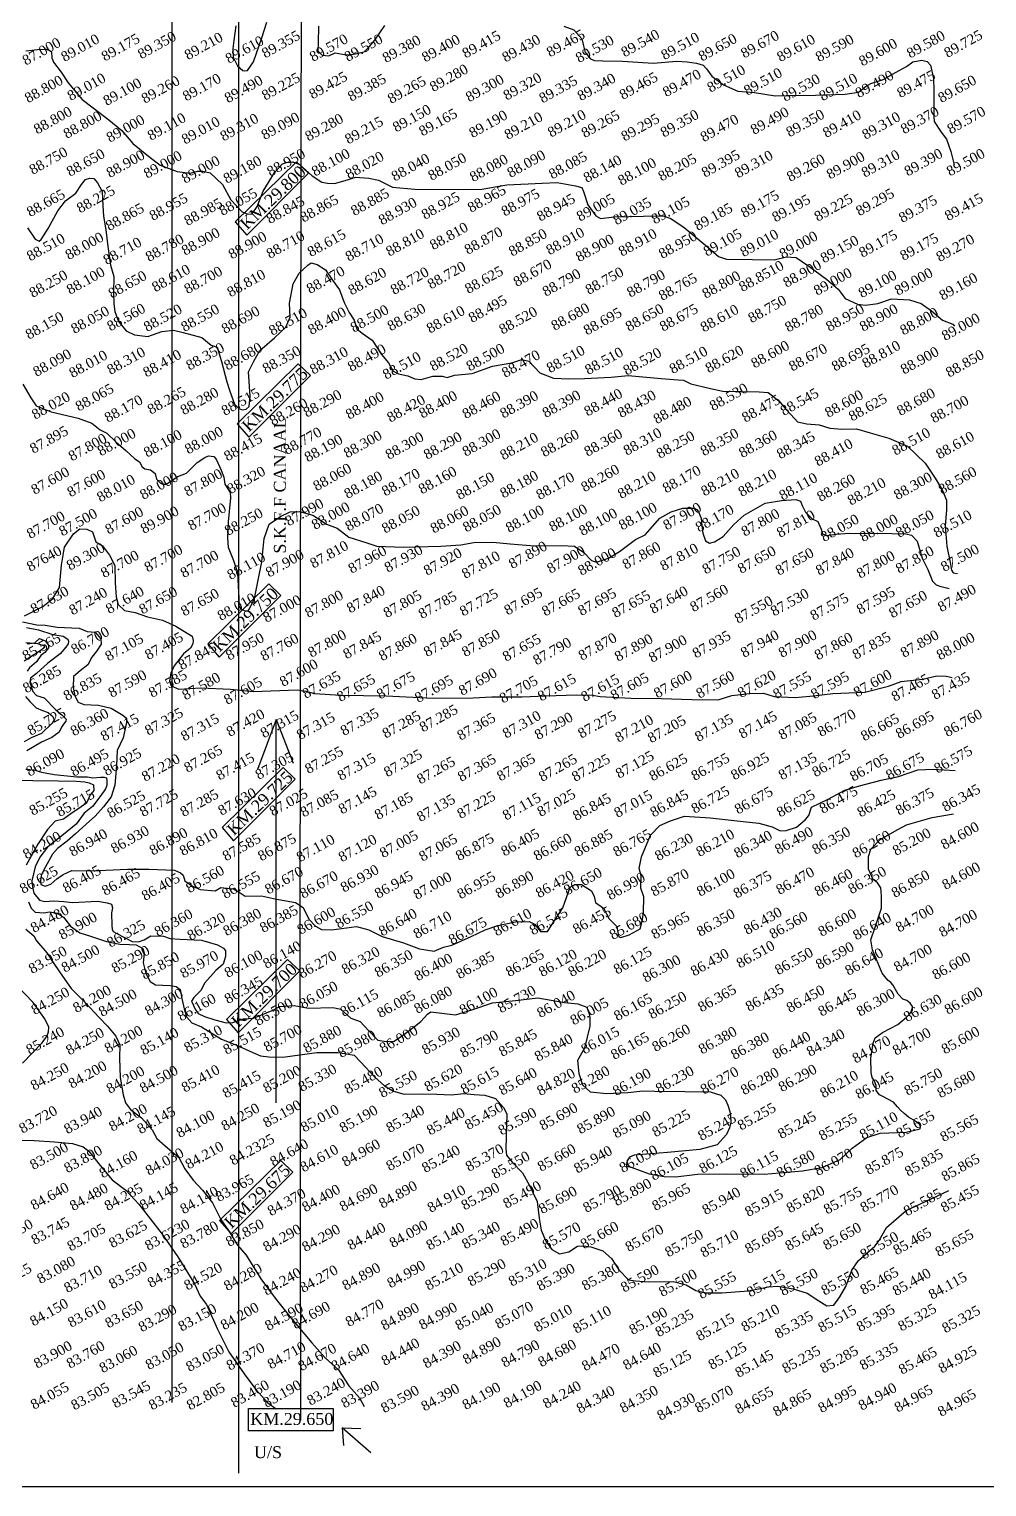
# Model space of a CAD drawing. Header units: millimetres. Extents: x 5 to 739, y 3 to 558.
# Drawn here: x 250.8 to 491.5, y 2.6 to 369.1 of the extents above; entities that cross this region are included whole.
import ezdxf

# ---------------------------------------------------------------- set-up
doc = ezdxf.new("R2010")
doc.units = ezdxf.units.MM
doc.header["$MEASUREMENT"] = 0
for name, color, linetype in [('CONTOUR', 31, 'Continuous'), ('LEVELS', 5, 'Continuous'), ('NALA', 4, 'Continuous'), ('TEXT', 7, 'Continuous')]:
    doc.layers.add(name, color=color, linetype=linetype)
doc.layers.add('PRO.BRIDGE', color=3, linetype='Continuous', lineweight=30)
doc.layers.add('TITLE', color=7, linetype='Continuous', lineweight=30)
doc.styles.get("Standard").update_dxf_attribs({"font": 'TIMES.TTF'})

msp = doc.modelspace()

# ---------------------------------------------------------------- linework, layer by layer
at = {"layer": 'CONTOUR'}
for points in [[(302.81, 369.96), (302.27, 366.2), (301.99, 364.26), (302.14, 362.07), (303.18, 359.87), (304.52, 358.68), (305.08, 358.61), (305.7, 358.66), (307.24, 360.9), (309.33, 366.89), (310.55, 370.87)], [(323.58, 369.84), (323.49, 365.63), (323.41, 363.6), (324.47, 362.58), (326.15, 362.4), (327.74, 363.11), (330.54, 362.63), (332.46, 362.78), (335.27, 363.43), (337.72, 366.33), (340.23, 370.01)], [(385.21, 369.86), (387.68, 368.88), (389.74, 366.67), (390.06, 365.26), (390.6, 363.18), (391.88, 361.65), (392.89, 361.24), (395.03, 361.11), (399.92, 361.06), (407.66, 360.52), (413.57, 361.08), (416.16, 360.88), (418.52, 360.52), (420.2, 360), (421.03, 359.15), (422.37, 357.23), (425.33, 355.06), (428.97, 353.51), (433.12, 353.13), (438.29, 352.35), (441.94, 352.37), (448.47, 352.53), (455.88, 352.74), (459.26, 353.27), (461.19, 354.76), (462.37, 355.43), (465.42, 356.46), (468.53, 358.23), (471.3, 359.67), (472.89, 360.83), (475.2, 361.26), (476.49, 360.96), (477.38, 360.06), (478.08, 356.68), (478.22, 353.7), (478.23, 349.76), (478.15, 347.13), (478.31, 345.89), (480.03, 343.17), (481.38, 341.39), (482.42, 338.29), (483.28, 334.96)], [(250.03, 363.64), (252.96, 364), (255.16, 364.03), (256.1, 363.64), (256.48, 363.36), (256.57, 361.87), (256.95, 360.76), (258.86, 358.26), (260.65, 355.6), (264.16, 351.4), (266.95, 349.28), (270.89, 346.26), (274.12, 343.59), (276.9, 340.36), (280.84, 337.18), (283.77, 334.87), (288.06, 333.28), (291.31, 332.86), (293.19, 333.4), (294.51, 333.38), (296.33, 332.98), (299.39, 330.03), (301.55, 326.21), (304.39, 323.15), (305.82, 322.53), (306.87, 322.68), (308.16, 324.49), (309.63, 328.33), (312.54, 333.15), (314.49, 335.23), (315.55, 335.6), (316.98, 335.75), (318.68, 335.18), (321.97, 332.23), (324.38, 330.61), (325.81, 330.38), (327.63, 330.25), (328.18, 330.46), (330.88, 331.2), (332.87, 331.85), (336.23, 331.65), (338.6, 331.13), (342.16, 329.33), (347.79, 328.83), (358.7, 328.78), (364.61, 328.83), (370.85, 329.93), (379.78, 330.39), (383.53, 330.52), (388.15, 329.7), (389.69, 329.24), (390.18, 328.3), (391.2, 324.88), (393.26, 322.16), (394.42, 321.48), (397.84, 321.89), (405.23, 322.09), (410.2, 322.16), (412.06, 321.48), (415.46, 319.18), (421.36, 314.25), (424.1, 311.91), (426.08, 311.28), (432.64, 311.16), (438.1, 311.11), (441.14, 311.85), (443.56, 311.66), (446.8, 309.53), (451.23, 306.24), (454.13, 303.68), (455.87, 301.4), (459, 299.94), (461.04, 299.7), (464.13, 300.11), (467.55, 301.26), (472.07, 300.99), (475.04, 300.14), (477.61, 298.24), (480.34, 295.95), (482.98, 294.88), (483.42, 294.44)], [(250.39, 319.15), (252.34, 316.3), (253.34, 315.79), (253.86, 316.24), (255.65, 318.95), (258.03, 323.38), (259.98, 325.89), (262.58, 327.89), (263.97, 330), (265.04, 331.25), (266.06, 331.6), (267.07, 331.54), (268.02, 330.47), (269.17, 328.28), (269.38, 324.68), (269.51, 322.05), (270.08, 318.61), (270.6, 314.45), (271.28, 309.71), (272.11, 306.87), (272.02, 302.87), (272.09, 300.04), (272.38, 298.06), (273.27, 295.57), (275.23, 293.2), (277.3, 292.26), (280.64, 291.83), (284.19, 293.11), (287.08, 293.38), (289.56, 292.8), (294.26, 291.59), (296.57, 289.65), (298.08, 289.13), (299.21, 285.52), (300.53, 280.4), (301.31, 278.07), (302.47, 274.8), (303.57, 273.68), (304.48, 273.37), (305.34, 273.56), (306.11, 274.21), (306.39, 276.79), (305.99, 282.96), (307.34, 285.63), (308.83, 288.3), (312.51, 291.5), (315.37, 294.15), (316.47, 296.7), (316.3, 300.19), (317.16, 305.09), (318.66, 307.71), (320.85, 309.76), (321.72, 310.31), (323.24, 309.94), (325.3, 308.6), (327.1, 306.01), (328.79, 303.51), (330.03, 300.36), (331.27, 297.82), (332.52, 295.94), (333.15, 293.7), (334.56, 292.68), (337.08, 290.93), (339.42, 287.27), (341.17, 285.18), (342.35, 283.11), (343.66, 282.44), (345.99, 281.96), (347.75, 281.19), (349.37, 280.97), (352.27, 281.85), (354.59, 281.88), (355.86, 281.51), (357.69, 282.05), (362.2, 282.51), (367.28, 284.34), (372.15, 285.2), (374.64, 286.03), (376.41, 285.61), (379.21, 282.65), (382.59, 281.3), (386.44, 281.21), (390.44, 281.22), (397.07, 281.62), (401.38, 281.98), (409.68, 281.24), (413.93, 280.89), (415.29, 280.83), (417.16, 279.9), (422.06, 278.74), (425.14, 278.1), (434.26, 277.91), (436.57, 277.77), (439.23, 275.67), (440.98, 273.58), (443.24, 271.13), (443.94, 270.36), (446.26, 269.84), (449.35, 269.6), (452.08, 268.77), (455.11, 268.48), (458.76, 268.6), (462.19, 267.55), (466.89, 266.29), (471.58, 264.22), (475.97, 260), (478.52, 256.23), (480.26, 253.28), (481.4, 250.64), (481.38, 248.31), (481.03, 244.16), (481.44, 239.06), (482.31, 234.96), (482.65, 233.08), (483.05, 232.42), (484.16, 232.26)], [(249.25, 279.8), (251.3, 276.39), (252.6, 274.42), (256.36, 272.9), (263.19, 271.26), (266.57, 270.04), (268.66, 268.33), (270.4, 267.51), (272.59, 265.37), (275.11, 263.18), (277.43, 261.03), (278.57, 260.34), (279.24, 259.06), (279.87, 258.55), (281.35, 258.32), (282.49, 257.33), (282.82, 255.97), (283.83, 254.9), (284.46, 254.72), (285.31, 254.72), (288.18, 256.6), (290.35, 257.42), (293.1, 260.16), (294.98, 261.41), (295.87, 261.78), (297.23, 261.6), (297.86, 261), (299.07, 258.23), (299.77, 256.46), (300, 254.72), (301.38, 252.62), (301.46, 251.26), (300.89, 245.2), (300.72, 241.13), (300.87, 238.83), (302.19, 235.47), (303.18, 232.45), (303.36, 229.05), (303.55, 226.08), (303.57, 224.13), (304.07, 223.32), (305.04, 222.8), (305.85, 222.83), (306.2, 223.38), (307.5, 225.96), (309.33, 235.15), (309.89, 241), (311.13, 244.62), (314.04, 246.59), (316.47, 247.71), (318.81, 247.81), (322.16, 246.85), (325.53, 244.65), (328.28, 243.65), (331.15, 241.37), (335.47, 240.05), (338.22, 239.09), (344.81, 238.86), (354.32, 239.1), (359.29, 239.43), (362.57, 239.99), (367.33, 240.12), (371.7, 239.65), (377.86, 239.21), (384.65, 239.23), (387.87, 239.07), (390.2, 237.48), (392.13, 235.46), (393.4, 235.11), (396.47, 236.06), (399.16, 237.73), (403.19, 240.79), (405.62, 241.95), (409.36, 246.16), (412.18, 247.75), (415.07, 248.69), (417.07, 248.67), (417.96, 248.62), (418.64, 248.28), (419.02, 247.72), (419.72, 246.14), (419.92, 244.19), (420.15, 242.36), (420.81, 240.45), (421.82, 239.86), (423.05, 240.18), (425.28, 241.52), (427.9, 244.55), (430.51, 246.86), (435.81, 249.9), (439.94, 250.54), (443.51, 250.85), (444.65, 250.37), (445.07, 249.3), (445.9, 247.64), (447.58, 245.97), (449.02, 245.28), (449.89, 243.4), (450.18, 242.17), (451.19, 241.82), (453.66, 242.09), (456.89, 242.36), (467.6, 242.32), (471.12, 242.16), (472.6, 241.89), (474.03, 240.34), (475.27, 236.09), (476.72, 233.23), (477.89, 230.33), (478.77, 229.35), (479.66, 229), (482.07, 228.42)], [(249.66, 221.55), (254.27, 223.92), (256.81, 225.95), (258.5, 228.69), (258.96, 234.29), (259.69, 238.81), (262.01, 242.23), (263.58, 243.47), (265.35, 243.4), (266.78, 242.7), (267.61, 240.22), (269.25, 239.22), (271, 236.8), (272.36, 234.26), (272.48, 229.85), (272.74, 226.36), (273.18, 224.4), (274.77, 222.96), (277.46, 222.41), (280.54, 221.35), (284.32, 220.46), (287.74, 218.99), (290.54, 217.19), (291.79, 216.49), (292.06, 215.34), (291.94, 214.54), (291.42, 213.46), (289.62, 212.04), (287.25, 209.03), (286.43, 207.15), (286.07, 205.27), (286.52, 204), (288.46, 203.12), (294.02, 203.47), (301.47, 203.11), (307.2, 202.54), (318.21, 202.95), (320.34, 202.63), (322.55, 202.07), (329.15, 201.63), (340.52, 201.48), (352.34, 200.85), (362.4, 201), (367.12, 201.21), (374.71, 201.23), (380.71, 201.47), (388.3, 201.73), (392.37, 201.61), (394.34, 201.34), (402.05, 200.88), (409.64, 200.8), (417.39, 200.55), (423.95, 200.45), (427.39, 201.57), (431.98, 202.04), (435.41, 202.13), (438.06, 201.29), (443.37, 201.03), (447.92, 201.45), (452.81, 202.09), (460.87, 202.4), (466.76, 203.88), (469.98, 205.05), (475.35, 205.68), (478.95, 206.51), (481.26, 206.43), (482.79, 206.04)], [(249.16, 220.04), (252.76, 219.33), (254.87, 219.26), (257.85, 218.77), (263.39, 218.46), (265.44, 217.62), (267.45, 217.44), (268.87, 215.83), (268.96, 214.49), (267.81, 212.81), (266.56, 211.22), (265.61, 209.23), (263.64, 207.75), (261.98, 206.33), (261.9, 203.55), (262.29, 201.43), (263.15, 199.88), (264.54, 199.25), (268.25, 199.11), (271.48, 198.36), (274.35, 196.63), (275.29, 195.81), (275.33, 194.78), (274.47, 190.87), (272.94, 187.7), (272.75, 183.94), (272.39, 179), (271.49, 176.08), (269.56, 173.57), (267.42, 171.18), (266.01, 169.95), (262.48, 166.75), (260.35, 164.91), (257.96, 163.08), (256.71, 161.65), (254.98, 158.48), (253.93, 156.53), (253.65, 155.1), (253.8, 154.06), (254.83, 153.59), (256.32, 154.09), (257.83, 155.47), (259.39, 156.53), (261.56, 157.59), (266.51, 157.49), (275.53, 157.87), (280.89, 157.87), (287.33, 157.65), (288.87, 156.96), (289.58, 156.34), (289.93, 154.95), (291.87, 153.59), (293.82, 152.8), (297.57, 152.43), (298.97, 153.29), (302.16, 152.9), (303.85, 151.9), (305.13, 151.12), (309.25, 151.18), (312.96, 150.37), (315.42, 149.93), (317.79, 149.5), (319.68, 148.25), (321.15, 145.3), (322.78, 143.53), (324.32, 142.74), (326.79, 142.62), (333.09, 143.43), (336.21, 142.66), (339.55, 140.93), (344.89, 139.39), (348.94, 137.85), (352.6, 137.25), (354.98, 138.26), (357.1, 138.8), (361.91, 140.92), (365.43, 142.63), (368.63, 143.74), (373.02, 144.62), (376.53, 144.69), (377.8, 144.02), (379.32, 142.21), (381.13, 142.19), (382.96, 145.05), (384.95, 148.17), (386.8, 153.36), (387.99, 154.06), (389.64, 154.05), (392.2, 152.48), (392.81, 151.03), (393.15, 149.54), (395.15, 148.07), (396.62, 145.38), (398.5, 143.46), (398.8, 141.96), (398.99, 140.88), (399.51, 140.72), (401.63, 141.37), (404.42, 142.89), (404.91, 144.79), (405.19, 146.95), (405.28, 150.96), (404.58, 153.13), (404.61, 156.17), (404.16, 158.08), (404.76, 161), (407, 166.42), (409.35, 168.87), (412.04, 170.08), (415.5, 171.23), (421.99, 170.81), (430.28, 169.9), (434.19, 169.45), (437.58, 168.49), (439.58, 167.49), (441.08, 167.63), (443.66, 168.48), (445.84, 170.26), (446.78, 171.34), (447.41, 173.51), (451.6, 175.48), (455.85, 177.76), (459.47, 178.85), (464.94, 180.29), (469.28, 181.18), (474.14, 182.88), (478.06, 183.05), (483.52, 182.68)], [(250.17, 218.61), (253.15, 218.08), (256.81, 216.86), (259.35, 216.44), (260.53, 215.75), (260.69, 215.24), (260.63, 214.56), (260.06, 213.72), (258.63, 211.99), (255.53, 209.66), (252.68, 207.1), (251.14, 205.87), (250.97, 204.91), (251.79, 202.59), (252.68, 201.57), (254.65, 200.93), (257.56, 197.91), (259.13, 196.6), (260.13, 195.57), (260.07, 195.12), (259.5, 194.34), (258.99, 193.55), (258.41, 192.37), (256.53, 190.98), (253.92, 189.82), (250.28, 187.61)], [(250.37, 214.58), (252.27, 214.83), (253.4, 215.87), (254.84, 215.26), (255.68, 214.2), (255.74, 213.55), (254.81, 212.38), (253.75, 211.6), (252.68, 210.03), (250.96, 208.48), (250.36, 207.63)], [(249.91, 201.27), (251.01, 200.01), (252.64, 198.49), (254.21, 197.75), (255.65, 197.28), (256.75, 196.28), (257.14, 195.43), (256.6, 194.58), (253.95, 191.98), (251.38, 190.89), (249.6, 189.86)], [(247.19, 180.24), (251.79, 180.2), (258.09, 180.07), (262.68, 180.03), (264.85, 179.81), (265.9, 179.6), (267.01, 179.07), (267.13, 177.69), (266.79, 177.23), (266.13, 176.58), (265.26, 174.49), (263.87, 173.59), (261.29, 171.84), (259.44, 170.48), (257.4, 169.98), (255.41, 167.83), (253.01, 164.18), (251.34, 161.18), (250.07, 158.9)], [(250.01, 183.04), (252.04, 182.85), (253.95, 182.27), (257.16, 181.68), (262.8, 181.06), (265.46, 181.14), (266.81, 180.85), (268.79, 181), (269.69, 181.04), (270.31, 180.87), (270.36, 180.08), (270.35, 179.01), (270.12, 178.22), (269.71, 177.55), (268.34, 175.75), (266.74, 173.68), (264.63, 171.96), (262.63, 169.21), (259.5, 166.59), (257.57, 165.09), (255.47, 163.42), (253.53, 160.9), (252.37, 158.49), (251.55, 154.94), (251.7, 153.42), (252.03, 151.89), (253.48, 150.07), (254.77, 149.72), (256.92, 149.92), (259.52, 149.73), (261.72, 149.54), (267.99, 149.87), (270.47, 149.4), (271.54, 149.05), (271.81, 148.14), (271.52, 146.9), (271.65, 143.69), (271.7, 142.78), (271.98, 142.22), (272.88, 141.7), (276.7, 139.69), (278.28, 139.62), (279.75, 140.11), (281.4, 141.11), (284.62, 141.02), (286.3, 140.44), (288.73, 140.3), (294.15, 140.03), (298.18, 138.87), (299.7, 138.06), (300.14, 137.33), (300.19, 135.92), (299.6, 134), (297.78, 132.39), (294.98, 129.31), (294.01, 127.4), (292.24, 125.61), (291.66, 124.72), (292.55, 122.68), (293.33, 121.6), (294.9, 120.85), (297.49, 120.03), (300.36, 119.22), (302, 119.37), (304.72, 120.25), (307.21, 120.39), (311.91, 122.32), (313.84, 123.37), (317.46, 123.62), (321.01, 122.96), (327.17, 123.13), (329.19, 122.71), (331.71, 120.43), (334, 119.6), (336.13, 117.32), (338.48, 114.87), (340.56, 114.57), (342.6, 114.66), (344.64, 116.05), (347.71, 118.33), (349.25, 119.61), (350.96, 121.4), (351.82, 122.02), (357.96, 121.28), (362.1, 122.48), (367.31, 124.29), (373.07, 124.85), (378.71, 125.54), (385.41, 124.4), (388.74, 124.03), (390.99, 123.16), (391.65, 121.3), (391.7, 120.34), (391.74, 118.42), (390.38, 112.9), (388.6, 109.76), (388.99, 106.51), (389.87, 103.68), (391.83, 101.91), (396, 101.48), (401.26, 101.71), (405.04, 102.18), (408.09, 102.03), (415.6, 101.96), (421.98, 101.9), (424.68, 101.03), (425.86, 99.89), (426.41, 98.53), (426.96, 96.94), (427.12, 95.81), (427.16, 94.29), (426.81, 92.88), (426.05, 91.14), (423.73, 88.58), (419.42, 87.44), (411.29, 86.67), (402.92, 85.97), (401.73, 85.47), (401.33, 84.8), (400.87, 83.84), (401.03, 83.22), (402.1, 82.98), (406.66, 81.3), (410.38, 80.59), (413.37, 80.5), (418.8, 81.18), (426.03, 81.28), (435.51, 81.19), (445.18, 82.05), (450.15, 82.91), (454.67, 84.91), (457.63, 87.71), (461.33, 90.43), (464.73, 91.53), (471.23, 91.75), (474.79, 92.61), (474.8, 93.12), (474.58, 93.74), (474.02, 94.2), (473.01, 94.83), (471.83, 95.52), (470.71, 96.43), (469.7, 97.35), (469.09, 98.09), (468.08, 99.34), (466.62, 100.03), (465.55, 100.66), (464.54, 101.18), (463.71, 102.2), (463.66, 103.5), (463.28, 104.57), (462.72, 105.48), (462.4, 106.78), (462.32, 110.33), (462.98, 114.16), (463.44, 115.51), (465.26, 116.79), (469.18, 118.84), (471.34, 120.68), (472.08, 121.4), (472.83, 122.47), (472.84, 123.37), (472.28, 124.22), (471.38, 124.85), (470.37, 125.2), (469.2, 126.45), (467.92, 128.84), (467.36, 129.4), (466.69, 129.86), (466.19, 130.49), (465.24, 131.74), (462.76, 137.62), (462.39, 140.11), (463.44, 143.31), (465.01, 148.09), (465.04, 151.14), (464.89, 153.23), (464, 154.42), (462.93, 155.28), (461.77, 157.89), (461.74, 161.03), (462.33, 162.89), (464.66, 165.35), (469.15, 167.84), (471.31, 169), (477.76, 170.86), (483.14, 171.82)], [(250.71, 149.66), (251.35, 148.08), (252.39, 147.09), (254.56, 146.94), (255.94, 147.12), (257.97, 146.84), (259.47, 145.84), (261.22, 143.53), (263.57, 141.86), (265.99, 141.12), (270.31, 139.7), (273.65, 139.01), (275.95, 138.92), (277.72, 138.84), (279.42, 137.97), (279.74, 136.78), (279.52, 134.36), (280.12, 131.62), (281.22, 129.64), (282.59, 128.78), (286.27, 128.67), (287.78, 128.4), (288.82, 127.66), (289.19, 125.36), (289.76, 122.74), (290.39, 120.76), (291.69, 119.24), (294.18, 118.23), (299.2, 115.16), (302.8, 113.69), (306.33, 112.14), (308.94, 110.94), (311.07, 110.69), (314.55, 110.65), (323.16, 111.75), (328.41, 111.76), (330.58, 111.48), (332.55, 111.13), (334.17, 109.35), (337.61, 105.64), (340.15, 103.45), (342.37, 102.05), (345.12, 101.3), (349.72, 101.39), (353.33, 101.29), (356.94, 101.18), (360.08, 101.51), (362.71, 101.22), (365.33, 101.06), (368.02, 100.25), (370.03, 97.93), (370.87, 96.41), (370.77, 93.4), (370.65, 87.56), (370.76, 85.99), (372.26, 84.26), (374.86, 81.55), (376.6, 78.32), (378.53, 74.36), (379.03, 70.18), (379.52, 67.09), (380.68, 64.32), (382.23, 62.27), (384.13, 61.2), (386.5, 61.71), (388.61, 63.06), (390.06, 63.18), (392.02, 62.9), (395.03, 61.89), (397.18, 59.96), (398.99, 57.19), (401.46, 54.67), (403.23, 54.39), (406.38, 54.1), (412.69, 54.23), (415.96, 53.41), (418.38, 51.95), (421, 51.4), (424.87, 51.36), (431.63, 51.86), (436.63, 52.86), (438.93, 53.04), (442.8, 52.34), (446.33, 51.26), (449.27, 49.33), (451.29, 48.13), (453.07, 48.3), (454.6, 50.39), (456.07, 52.93), (457.62, 57.05), (459.28, 59.46), (463.33, 63.1), (464.46, 64.53), (466.33, 67.79), (471.25, 72.1), (476.07, 74.29), (481.94, 77.12)]]:
    msp.add_lwpolyline(points, dxfattribs=at)
at = {"layer": 'NALA'}
for points in [[(250.02, 214.84), (252.96, 214.61), (254.56, 214.13), (254.66, 213.61), (253.62, 212.74), (249.61, 210.2)], [(249.99, 142.79), (251.99, 141.12), (252.7, 139.87), (255.31, 136.85), (256.89, 134.41), (258.62, 131.86), (261.39, 127.86), (264.98, 124.31), (268.4, 120.61), (270.5, 118.42), (272.65, 115.87), (273.66, 113.69), (273.58, 110.38), (273.7, 105.48), (274.43, 101.14), (275.08, 99.17), (276.31, 97.5), (279.03, 95.36), (281.79, 92.33), (282.96, 90.2), (285.06, 88.32), (288.46, 85.36), (289.98, 82.55), (292.08, 79.69), (294.43, 77.14), (296.93, 74.01), (299.01, 69.81), (300.95, 67.05), (303.16, 63.37), (305.36, 60.82), (309.08, 54.89), (312.95, 49.68), (316.58, 45.05), (321.91, 38.76), (325.19, 35.06), (328.62, 31.98), (331.17, 28.02), (333.88, 25), (335, 22.75)], [(249.17, 109.13), (254.11, 114.23), (255.37, 115.98), (255.69, 117.01), (255.75, 118.14), (254.74, 120.22), (253.72, 121.73), (251.83, 124.38), (247.74, 128.66)], [(245.11, 89.77), (252.11, 89.7), (257.2, 89.31), (261.77, 88.91), (264.42, 88.08), (265.86, 87.02), (268.72, 83.41), (271.69, 79.74), (275.14, 77.16), (278.41, 73.65), (284.28, 66.15), (288.21, 60.39), (292.37, 53.64), (293.85, 50.5), (295.41, 48.47), (298.13, 42.25), (301.02, 36.56), (304.85, 31.02), (307.82, 27.06), (310.86, 23.7), (312.93, 22.18)]]:
    msp.add_lwpolyline(points, dxfattribs=at)
at = {"layer": 'PRO.BRIDGE'}
for points in [[(303.49, 6.02), (303.49, 544.44)], [(286.79, 23.83), (286.79, 473.54), (317.57, 473.54), (319.2, 433.97), (319.56, 428.42), (286.79, 428.42)], [(286.79, 418.21), (319.21, 418.21), (319.21, 382.82), (318.99, 283.98), (318.87, 131.08), (318.99, 19.35)], [(312.95, 99.14), (312.95, 195.55), (308.22, 182.94)], [(312.95, 195.55), (317.16, 184.52)], [(336.74, 11.12), (329.48, 17.43), (329.8, 13.02)], [(329.48, 17.43), (334.21, 17.27)]]:
    msp.add_lwpolyline(points, dxfattribs=at)
at = {"layer": 'TEXT'}
for points in [[(302.63, 320.64), (305.53, 317.27), (321.04, 332.84), (318, 335.73)], [(303.11, 269.85), (306.01, 266.48), (321.52, 282.04), (318.48, 284.94)], [(295.7, 214.53), (298.6, 211.16), (314.11, 226.72), (311.07, 229.62)], [(299.33, 168.35), (302.23, 164.98), (317.73, 180.54), (314.7, 183.44)], [(300.43, 120.12), (303.33, 116.75), (318.84, 132.32), (315.8, 135.21)], [(298.7, 69.53), (301.59, 66.16), (317.1, 81.72), (314.07, 84.62)], [(305.98, 22.31), (327.27, 22.31), (327.27, 16.64), (305.98, 16.64)]]:
    msp.add_lwpolyline(points, close=True, dxfattribs=at)
at = {"layer": 'TITLE', "lineweight": 30}
msp.add_lwpolyline([(738.6, 2.59), (5.47, 2.59), (5.47, 557.63), (738.6, 557.63)], close=True, dxfattribs=at)

# ---------------------------------------------------------------- texts
at = {"layer": 'LEVELS'}
for s, p in [('87.000', (250, 359.9)), ('89.010', (259.71, 360.8)), ('89.175', (269.87, 360.92)), ('89.350', (279.01, 361.48)), ('89.210', (290.75, 361.25)), ('89.610', (301.03, 360.35)), ('89.355', (310.17, 361.7)), ('89.570', (322.18, 360.82)), ('89.550', (330.91, 360.82)), ('89.380', (340.5, 360.53)), ('89.400', (350.38, 360.68)), ('89.415', (360.54, 361.68)), ('89.430', (370.56, 360.68)), ('89.465', (381.73, 361.96)), ('89.530', (389.03, 360.53)), ('89.540', (400.48, 361.96)), ('89.510', (410.5, 361.25)), ('89.650', (419.92, 360.91)), ('89.670', (430.54, 361.68)), ('89.610', (439.62, 360.75)), ('89.590', (449.32, 360.75)), ('89.600', (460.24, 359.68)), ('89.580', (472.25, 361.68)), ('89.725', (481.64, 361.83)), ('89.280', (352.38, 353.24)), ('89.510', (422.07, 353.08)), ('89.510', (431.31, 352.32)), ('88.800', (250.57, 350.43)), ('89.010', (261.29, 350.99)), ('89.100', (270.32, 349.75)), ('89.260', (279.92, 350.31)), ('89.170', (290.3, 350.88)), ('89.490', (300.8, 350.43)), ('89.225', (310.17, 351.1)), ('89.425', (322.04, 351.38)), ('89.385', (331.77, 350.81)), ('89.265', (341.79, 350.24)), ('89.300', (361.4, 350.67)), ('89.320', (370.85, 351.1)), ('89.335', (379.86, 350.38)), ('89.340', (389.46, 350.95)), ('89.465', (400.05, 351.24)), ('89.470', (410.93, 351.95)), ('89.530', (440.85, 350.78)), ('89.510', (450.24, 350.93)), ('89.490', (459.32, 351.7)), ('89.475', (469.79, 351.7)), ('89.650', (480.1, 350.47)), ('88.800', (252.84, 342.58)), ('88.800', (260.31, 341.47)), ('89.150', (343.08, 343.09)), ('89.165', (349.66, 342.09)), ('89.190', (362.26, 341.66)), ('89.210', (371.13, 341.23)), ('89.210', (382.01, 341.8)), ('89.265', (390.46, 341.66)), ('89.350', (410.35, 341.8)), ('89.490', (433, 342.47)), ('89.350', (441.93, 341.86)), ('89.410', (451.16, 341.71)), ('89.310', (461.01, 341.24)), ('89.370', (470.71, 342.63)), ('89.570', (482.41, 342.63)), ('89.000', (271.11, 340.52)), ('89.110', (281.44, 340.99)), ('89.010', (290.02, 340.04)), ('89.310', (299.71, 340.83)), ('89.090', (310.03, 341.15)), ('89.280', (321.03, 340.8)), ('89.215', (331.05, 340.08)), ('89.295', (400.48, 340.8)), ('89.470', (420.38, 340.63)), ('88.750', (251.73, 332.42)), ('88.650', (261.1, 331.95)), ('88.900', (271.11, 331.63)), ('89.000', (280.48, 331.47)), ('89.000', (290.02, 330.2)), ('89.180', (300.5, 330.2)), ('88.950', (311.46, 331.95)), ('88.100', (322.69, 332)), ('88.020', (331.21, 331.29)), ('88.040', (342.73, 330.75)), ('88.050', (351.96, 330.93)), ('88.080', (362.42, 330.58)), ('88.090', (371.83, 331.64)), ('88.085', (382.29, 331.29)), ('88.140', (390.98, 330.4)), ('88.205', (409.78, 330.75)), ('89.395', (420.68, 331.71)), ('89.310', (429, 331.56)), ('89.260', (442.08, 330.63)), ('89.900', (452.08, 331.25)), ('89.310', (460.86, 331.71)), ('89.390', (471.63, 332.02)), ('89.500', (482.25, 332.02)), ('88.100', (399.67, 329.69)), ('88.965', (361.89, 322.87)), ('88.665', (251.09, 321.79)), ('88.225', (263.64, 322.74)), ('88.955', (281.91, 320.83)), ('88.985', (290.65, 319.56)), ('88.055', (299.39, 322.1)), ('88.845', (311.31, 320.04)), ('88.865', (319.79, 320.43)), ('88.885', (332.55, 322.06)), ('88.930', (339.51, 319.74)), ('88.925', (350.3, 321.13)), ('88.975', (370.36, 321.94)), ('88.945', (379.29, 320.67)), ('89.005', (389.27, 320.67)), ('89.035', (398.43, 319.74)), ('89.105', (408.06, 319.97)), ('89.175', (430.54, 321.56)), ('89.195', (438.39, 320.48)), ('89.225', (449.01, 320.64)), ('89.295', (459.47, 322.02)), ('89.375', (470.25, 320.33)), ('89.415', (481.79, 320.79)), ('88.865', (270.95, 318.29)), ('89.185', (418.84, 318.33)), ('88.900', (290.02, 312.1)), ('88.810', (341.36, 311.86)), ('88.810', (352.38, 313.48)), ('88.870', (361.08, 312.32)), ('88.850', (372.22, 311.86)), ('88.910', (381.61, 312.21)), ('88.910', (399.82, 311.86)), ('89.105', (421.15, 311.87)), ('88.510', (251.09, 310.68)), ('88.000', (260.78, 310.99)), ('88.710', (270.32, 309.72)), ('88.780', (280.96, 310.52)), ('88.900', (301.77, 311.15)), ('88.710', (311.31, 311.31)), ('88.615', (321.65, 311.74)), ('88.710', (331.16, 310.58)), ('88.900', (389.04, 310.47)), ('88.950', (409.91, 311.28)), ('89.010', (430.38, 311.72)), ('89.000', (440.23, 311.26)), ('89.150', (450.55, 310.18)), ('89.175', (460.24, 311.57)), ('89.175', (470.55, 310.8)), ('89.270', (479.64, 310.49)), ('88.250', (251.73, 301.47)), ('88.100', (261.1, 302.26)), ('88.650', (271.59, 301.31)), ('88.610', (282.55, 302.9)), ('88.700', (290.65, 302.42)), ('88.810', (301.46, 301.63)), ('88.470', (321.41, 302.47)), ('88.620', (331.85, 302.12)), ('88.720', (342.52, 302.24)), ('88.720', (351.8, 303.63)), ('88.625', (361.2, 302.47)), ('88.670', (373.38, 304.21)), ('88.790', (380.69, 301.78)), ('88.750', (391.47, 302.24)), ('88.790', (401.91, 301.55)), ('88.800', (420.84, 301.26)), ('88.8510', (430.07, 302.95)), ('88.900', (441.16, 304.03)), ('89.000', (448.85, 302.03)), ('89.100', (460.09, 301.42)), ('89.000', (469.17, 302.03)), ('88.765', (409.91, 300.73)), ('89.160', (480.41, 300.8)), ('88.495', (362.13, 295.17)), ('88.750', (432.38, 295.11)), ('88.150', (250.77, 290.99)), ('88.050', (262.21, 292.42)), ('88.560', (271.27, 293.06)), ('88.520', (280.48, 292.9)), ('88.550', (289.86, 292.9)), ('88.690', (300.03, 292.42)), ('88.510', (311.94, 291.95)), ('88.400', (321.76, 292.16)), ('88.500', (332.43, 292.74)), ('88.630', (341.71, 293.09)), ('88.610', (351.57, 292.51)), ('88.520', (369.78, 292.27)), ('88.680', (382.89, 293.2)), ('88.695', (391.01, 292.04)), ('88.650', (401.56, 292.97)), ('88.675', (410.15, 292.97)), ('88.610', (420.38, 292.8)), ('88.780', (441.62, 292.8)), ('88.950', (451.93, 292.96)), ('88.900', (460.4, 292.96)), ('88.800', (470.55, 292.04)), ('89.000', (481.02, 290.65)), ('88.350', (291.13, 283.22)), ('88.680', (300.66, 283.22)), ('88.490', (331.74, 282.89)), ('88.520', (352.38, 283)), ('88.500', (361.55, 283)), ('88.510', (381.73, 282.54)), ('88.600', (433.12, 283.74)), ('88.670', (442.63, 282.97)), ('88.695', (453.36, 282.97)), ('88.810', (461.03, 283.74)), ('88.090', (252.68, 281.63)), ('88.010', (261.74, 281.31)), ('88.310', (271.27, 282.11)), ('88.410', (280.32, 281.47)), ('88.350', (310.35, 282.42)), ('88.310', (322.23, 282.19)), ('88.510', (340.55, 280.92)), ('88.470', (370.48, 281.38)), ('88.510', (391.36, 282.08)), ('88.520', (400.98, 281.96)), ('88.510', (412.58, 282.31)), ('88.620', (421.62, 282.52)), ('88.900', (470.69, 282.21)), ('88.850', (482.04, 281.44)), ('88.065', (263.32, 272.92)), ('88.265', (281.43, 272.13)), ('88.280', (289.7, 271.97)), ('88.515', (300.02, 271.81)), ('88.440', (391.17, 271.66)), ('88.530', (422.69, 273.02)), ('88.545', (440.48, 271.79)), ('88.680', (469.77, 271.79)), ('88.020', (252.36, 270.86)), ('88.170', (270.63, 270.07)), ('88.260', (312.1, 269.27)), ('88.290', (320.61, 271.4)), ('88.400', (331.24, 270.88)), ('88.420', (341.62, 270.11)), ('88.400', (349.66, 271.14)), ('88.460', (360.56, 271.01)), ('88.390', (370.03, 271.14)), ('88.390', (380.67, 271.27)), ('88.430', (399.6, 271.27)), ('88.480', (408.56, 269.72)), ('88.475', (430.82, 270.11)), ('88.600', (451.67, 271.33)), ('88.625', (457.65, 270.41)), ('88.700', (478.2, 269.95)), ('87.895', (251.88, 262.29)), ('88.000', (268.88, 261.65)), ('88.100', (280.48, 261.34)), ('88.000', (290.81, 262.13)), ('88.770', (315.59, 261.97)), ('88.300', (330.73, 261.16)), ('88.300', (341.23, 260.78)), ('88.290', (350.83, 260.78)), ('88.300', (360.56, 261.55)), ('88.210', (370.03, 260.65)), ('88.260', (380.28, 261.42)), ('88.360', (391.17, 261.55)), ('88.310', (401.03, 261.81)), ('88.250', (409.33, 261.03)), ('88.350', (420.39, 261.68)), ('88.360', (430.05, 261.22)), ('88.345', (439.56, 260.91)), ('88.510', (468.54, 261.83)), ('88.610', (479.58, 260.91)), ('87.800', (261.58, 260.38)), ('88.415', (300.66, 260.38)), ('88.190', (320.87, 260.13)), ('88.410', (449.07, 259.08)), ('87.600', (252.2, 251.97)), ('87.600', (261.26, 251.34)), ('88.010', (268.72, 250.07)), ('88.000', (279.53, 250.7)), ('87.800', (290.65, 251.5)), ('88.320', (301.45, 252.13)), ('88.060', (323.07, 252.87)), ('88.180', (330.86, 250.93)), ('88.170', (340.32, 251.57)), ('88.160', (349.53, 252.09)), ('88.150', (359, 250.67)), ('88.180', (370.03, 251.06)), ('88.170', (379.11, 250.67)), ('88.260', (390.4, 252.61)), ('88.210', (399.6, 250.93)), ('88.170', (410.89, 252.35)), ('88.210', (420.54, 251.57)), ('88.210', (429.9, 251.42)), ('88.110', (440.17, 250.5)), ('88.260', (449.68, 250.19)), ('88.300', (469, 250.65)), ('88.560', (480.2, 252.03)), ('88.210', (457.35, 249.27)), ('87.700', (291.6, 242.92)), ('87.990', (316.07, 244.04)), ('88.000', (322.68, 243.15)), ('88.070', (331.12, 242.76)), ('88.050', (340.32, 242.24)), ('88.060', (352.52, 242.24)), ('88.050', (360.69, 242.5)), ('88.100', (371.46, 242.37)), ('88.100', (382.35, 242.63)), ('88.100', (399.86, 243.02)), ('87.900', (411.02, 243.02)), ('88.170', (419.16, 242.53)), ('87.700', (251.09, 240.86)), ('87.500', (259.19, 241.5)), ('87.600', (270.79, 241.97)), ('89.900', (279.69, 242.13)), ('88.250', (300.82, 241.65)), ('88.100', (389.88, 241.6)), ('87.800', (430.67, 241.46)), ('87.810', (439.56, 241.15)), ('88.050', (450.6, 240.08)), ('88.000', (460.41, 240.08)), ('88.050', (469.46, 241.15)), ('88.510', (478.97, 241.15)), ('87640', (251.09, 232.61)), ('89.300', (261.1, 232.92)), ('87.700', (280.64, 232.45)), ('87.810', (322.29, 233.43)), ('87.960', (331.89, 232.14)), ('87.930', (340.97, 232.39)), ('87.920', (350.83, 231.62)), ('87.890', (372.23, 233.3)), ('87.900', (381.83, 232.14)), ('88.000', (389.62, 231.62)), ('87.860', (400.77, 233.17)), ('87.810', (410.24, 232.78)), ('87.750', (420.85, 231.96)), ('87.650', (429.75, 232.11)), ('87.650', (439.25, 231.65)), ('87.840', (449.37, 231.65)), ('87.850', (469.46, 232.11)), ('87.500', (480.81, 232.57)), ('87.700', (269.68, 231.02)), ('87.700', (289.7, 231.02)), ('88.110', (301.45, 230.54)), ('87.900', (311.14, 231.18)), ('87.810', (360.43, 230.84)), ('87.800', (459.65, 230.89)), ('87.630', (252.04, 221.97)), ('87.240', (261.73, 221.66)), ('87.640', (270.95, 221.97)), ('87.650', (279.33, 221.88)), ('87.650', (289.82, 221.4)), ('88.010', (299.01, 220.27)), ('87.800', (321, 220.99)), ('87.840', (331.5, 222.16)), ('87.805', (340.71, 220.99)), ('87.785', (349.53, 220.73)), ('87.725', (359.91, 221.38)), ('87.695', (371.07, 221.64)), ('87.665', (380.54, 221.38)), ('87.695', (389.62, 221.51)), ('87.655', (398.18, 220.99)), ('87.640', (407.65, 222.03)), ('87.560', (417.78, 222.46)), ('87.530', (438.03, 221.39)), ('87.575', (447.99, 220.32)), ('87.595', (459.65, 221.85)), ('87.650', (467.77, 220.93)), ('87.490', (480.04, 222.46)), ('87.000', (310.47, 219.79)), ('87.550', (428.98, 219.55)), ('85.565', (249.98, 210.23)), ('86.700', (262.21, 211.81)), ('87.105', (270.79, 210.07)), ('87.405', (280.78, 210.44)), ('87.950', (301.11, 210.28)), ('87.760', (309.82, 210.12)), ('87.800', (321.77, 211.03)), ('87.845', (330.59, 210.64)), ('87.860', (339.54, 210.12)), ('87.845', (350.83, 211.16)), ('87.850', (360.43, 211.16)), ('87.655', (370.68, 209.99)), ('87.870', (389.74, 210.25)), ('87.890', (398.82, 209.99)), ('87.900', (407.39, 209.73)), ('87.935', (418.39, 210.83)), ('87.940', (430.5, 210.98)), ('87.900', (440.01, 210.98)), ('87.860', (449.06, 210.37)), ('87.835', (458.57, 210.52)), ('87.890', (470.68, 210.98)), ('88.000', (479.73, 210.37)), ('87.845', (289.17, 207.86)), ('87.790', (378.33, 209.09)), ('86.285', (250.13, 202.06)), ('87.600', (314.66, 203.67)), ('86.835', (260.3, 200.13)), ('87.590', (271.59, 200.93)), ('87.585', (281.75, 200.93)), ('87.580', (290.14, 200.29)), ('87.605', (300.63, 199.16)), ('87.635', (320.35, 200.66)), ('87.655', (329.04, 199.89)), ('87.675', (339.03, 200.53)), ('87.695', (348.62, 199.63)), ('87.690', (359.65, 201.44)), ('87.705', (369.9, 199.5)), ('87.615', (379.5, 200.01)), ('87.615', (390.39, 199.89)), ('87.605', (397.79, 200.27)), ('87.600', (408.68, 200.79)), ('87.560', (419.31, 200.72)), ('87.620', (429.74, 200.87)), ('87.555', (438.63, 200.57)), ('87.595', (448.14, 200.57)), ('87.600', (458.87, 201.03)), ('87.465', (468.38, 199.95)), ('87.435', (478.5, 200.41)), ('85.725', (251.26, 191.42)), ('86.360', (262.07, 191.26)), ('87.325', (280.78, 191.42)), ('87.420', (301.27, 191.1)), ('87.335', (329.95, 191.33)), ('87.285', (349.79, 192.24)), ('86.770', (449.83, 191.07)), ('86.760', (481.57, 191.07)), ('87.415', (269.65, 189.97)), ('87.315', (289.82, 189.97)), ('87.315', (309.82, 190.78)), ('87.315', (318.92, 190.3)), ('87.285', (340.45, 190.68)), ('87.365', (359.26, 190.17)), ('87.310', (370.68, 190.68)), ('87.290', (378.72, 190.3)), ('87.275', (389.61, 190.68)), ('87.210', (398.95, 189.65)), ('87.205', (407.13, 189.52)), ('87.135', (419, 189.84)), ('87.145', (430.04, 190.61)), ('87.085', (440.01, 190.3)), ('86.665', (460.71, 190)), ('86.695', (469.45, 190.61)), ('86.090', (250.94, 181.11)), ('86.495', (262.07, 181.11)), ('86.925', (270.3, 181.27)), ('87.265', (290.62, 182.07)), ('87.415', (298.69, 180.14)), ('87.305', (308.53, 180.3)), ('87.255', (321, 181.74)), ('87.315', (329.17, 180.06)), ('87.325', (340.84, 180.96)), ('87.365', (369.25, 179.93)), ('87.125', (399.08, 180.58)), ('86.625', (407.52, 179.93)), ('86.755', (418.08, 180.04)), ('86.925', (428.05, 180.19)), ('87.135', (440.01, 180.19)), ('86.725', (448.45, 180.96)), ('86.705', (457.95, 179.88)), ('86.675', (467, 180.19)), ('86.575', (479.11, 181.88)), ('87.220', (279.98, 179.82)), ('87.265', (349.14, 179.15)), ('87.365', (359.39, 179.8)), ('87.265', (379.76, 179.8)), ('87.225', (388.06, 179.8)), ('85.255', (251.74, 171.28)), ('85.715', (258.52, 170.95)), ('86.525', (271.27, 170.63)), ('87.725', (279.49, 170.95)), ('87.285', (289.66, 170.95)), ('87.630', (299.17, 171.28)), ('87.025', (312.08, 171.11)), ('87.085', (319.83, 170.86)), ('87.145', (329.43, 171.63)), ('87.185', (338.51, 170.21)), ('87.135', (349.14, 169.69)), ('87.225', (359.26, 170.47)), ('87.115', (370.68, 170.08)), ('87.025', (379.37, 170.99)), ('86.845', (388.32, 169.95)), ('87.015', (398.69, 170.73)), ('86.845', (407.77, 170.86)), ('86.725', (418.08, 171.77)), ('86.675', (428.97, 171.61)), ('86.625', (439.55, 170.85)), ('86.475', (450.29, 171.77)), ('86.425', (459.79, 170.85)), ('86.375', (469.45, 171.31)), ('86.345', (481.11, 172.22)), ('86.930', (272.23, 161.77)), ('84.600', (480.8, 162.73)), ('84.200', (250.13, 160.32)), ('86.940', (261.75, 160.96)), ('86.890', (281.91, 161.28)), ('86.810', (289.49, 161.12)), ('87.585', (300.3, 159.83)), ('86.875', (309.18, 159.83)), ('87.110', (318.89, 159.59)), ('87.120', (329.43, 159.58)), ('87.005', (339.8, 160.62)), ('87.065', (349.66, 159.74)), ('86.875', (358.87, 159.87)), ('86.405', (370.29, 161.04)), ('86.660', (378.46, 159.87)), ('86.885', (388.71, 160.91)), ('86.765', (398.44, 160.91)), ('86.230', (408.94, 159.87)), ('86.210', (419.31, 160.89)), ('86.340', (428.82, 160.58)), ('86.490', (439.09, 161.5)), ('86.350', (448.45, 161.5)), ('86.260', (458.57, 160.58)), ('85.200', (468.69, 161.19)), ('86.625', (249.31, 151.64)), ('86.405', (260.12, 151.8)), ('86.465', (269.96, 151.15)), ('86.560', (291.1, 151.8)), ('86.670', (310.94, 151.48)), ('86.930', (329.95, 151.96)), ('86.650', (386.05, 151.25)), ('85.870', (407.91, 150.93)), ('86.100', (419.46, 150.93)), ('86.470', (439.4, 151.39)), ('86.460', (449.06, 150.93)), ('86.350', (457.49, 151.54)), ('86.850', (468.38, 150.62)), ('84.600', (481.11, 152.62)), ('86.405', (279.96, 149.86)), ('86.555', (300.13, 150.35)), ('86.670', (319.7, 150.41)), ('86.945', (338.51, 150.41)), ('87.000', (348.24, 150.15)), ('86.955', (359.26, 150.28)), ('86.890', (368.86, 150.41)), ('86.420', (378.98, 150.54)), ('86.990', (396.88, 150.02)), ('86.375', (428.66, 150.47)), ('84.480', (252.06, 141.81)), ('85.900', (259.15, 140.03)), ('86.360', (283.19, 140.84)), ('86.320', (291.42, 139.87)), ('86.380', (300.45, 141)), ('86.385', (309.65, 141.81)), ('86.600', (319.05, 141.34)), ('86.550', (328.62, 142.85)), ('86.640', (339.55, 140.93)), ('86.710', (348.24, 140.3)), ('86.610', (368.34, 140.95)), ('86.545', (377.42, 141.21)), ('86.455', (388.32, 141.47)), ('85.680', (397.52, 140.04)), ('85.965', (408.03, 140.17)), ('86.350', (419.46, 140.85)), ('86.430', (431.27, 141.31)), ('86.560', (437.71, 140.23)), ('86.600', (449.98, 140.85)), ('86.640', (458.72, 139.93)), ('84.700', (469.45, 141.92)), ('84.700', (480.34, 140.69)), ('86.325', (271.25, 138.1)), ('86.675', (357.1, 138.8)), ('86.140', (310.46, 132.78)), ('86.510', (429.43, 132.88)), ('86.590', (449.36, 132.57)), ('83.950', (251.57, 131.49)), ('84.500', (259.8, 131.81)), ('85.290', (272.38, 131.65)), ('85.850', (279.8, 130.04)), ('85.970', (289.64, 130.36)), ('86.100', (300.78, 130.52)), ('86.270', (319.35, 130.32)), ('86.320', (330.21, 131.36)), ('86.350', (338.51, 130.58)), ('86.400', (348.5, 129.67)), ('86.385', (359, 130.19)), ('86.265', (371.46, 130.71)), ('86.120', (379.76, 130.71)), ('86.220', (387.15, 130.71)), ('86.125', (398.56, 131.36)), ('86.300', (405.83, 129.29)), ('86.430', (417.93, 130.89)), ('86.550', (439.09, 131.19)), ('86.640', (456.72, 131.04)), ('84.700', (468.99, 131.96)), ('86.600', (478.65, 129.97)), ('84.200', (262.7, 121.66)), ('86.345', (300.78, 123.92)), ('86.050', (319.65, 122.67)), ('86.080', (348.41, 121.46)), ('85.730', (369.42, 121.61)), ('86.365', (419.77, 121.85)), ('86.435', (431.73, 122)), ('86.450', (442, 121.7)), ('84.250', (252.22, 121.18)), ('84.500', (269.16, 120.69)), ('84.300', (280.77, 120.85)), ('86.160', (289, 119.56)), ('86.500', (308.36, 118.44)), ('86.115', (329.85, 120.7)), ('86.085', (339.13, 120.39)), ('86.100', (359.83, 121.15)), ('86.040', (379.31, 120.39)), ('86.005', (387.68, 118.57)), ('86.165', (398.64, 119.63)), ('86.250', (407.32, 120.09)), ('86.445', (449.98, 120.78)), ('86.300', (459.64, 120.78)), ('86.630', (471.44, 119.4)), ('86.600', (481.72, 121.24)), ('85.240', (250.93, 111.18)), ('84.250', (260.93, 111.02)), ('84.200', (270.61, 111.51)), ('85.140', (279.64, 111.02)), ('85.310', (290.61, 111.67)), ('85.515', (300.45, 111.18)), ('85.700', (310.62, 111.83)), ('85.880', (320.56, 111.57)), ('85.980', (329.24, 110.36)), ('86.000', (339.74, 111.57)), ('85.930', (350.39, 111.12)), ('85.790', (359.98, 110.36)), ('85.845', (369.72, 110.66)), ('86.015', (390.42, 111.27)), ('86.260', (408.23, 111.88)), ('86.380', (419.92, 111.28)), ('84.340', (447.06, 110.67)), ('84.700', (468.68, 110.97)), ('85.600', (480.95, 111.28)), ('85.840', (378.7, 109.44)), ('86.165', (397.88, 109.9)), ('86.380', (428.05, 109.9)), ('86.440', (438.47, 110.05)), ('84.070', (458.56, 108.98)), ('84.250', (252.06, 102.16)), ('84.200', (261.57, 102.64)), ('84.200', (271.09, 101.35)), ('84.500', (279.48, 101.51)), ('85.410', (289.97, 101.67)), ('85.415', (300.29, 100.22)), ('85.200', (310.46, 101.51)), ('85.330', (319.34, 101.84)), ('85.480', (330.91, 101.23)), ('85.550', (339.59, 100.32)), ('85.620', (351, 101.84)), ('85.615', (360.13, 101.23)), ('85.640', (369.72, 100.93)), ('84.820', (379.31, 100.78)), ('85.280', (387.99, 101.38)), ('86.190', (398.34, 100.78)), ('86.230', (409.14, 101.38)), ('86.270', (420.38, 101.17)), ('86.280', (430.5, 101.01)), ('86.290', (440.01, 101.78)), ('86.210', (450.44, 100.25)), ('86.045', (459.33, 99.94)), ('85.750', (471.6, 100.86)), ('85.680', (479.88, 100.25)), ('84.250', (299.97, 92)), ('85.190', (310.46, 92.81)), ('85.450', (361.2, 92.26)), ('85.690', (379.92, 92.11)), ('85.255', (429.73, 92.13)), ('83.720', (249.15, 91.36)), ('83.940', (260.44, 91.2)), ('84.200', (271.74, 91.84)), ('84.145', (278.84, 91.2)), ('84.100', (288.68, 90.23)), ('85.010', (319.95, 91.65)), ('85.190', (329.69, 91.5)), ('85.340', (341.41, 91.5)), ('85.440', (351.61, 90.89)), ('85.590', (369.57, 90.89)), ('85.890', (389.36, 91.2)), ('85.090', (398.34, 90.13)), ('85.225', (408.23, 90.44)), ('85.245', (419.77, 89.52)), ('85.245', (439.85, 89.98)), ('85.255', (450.13, 89.52)), ('85.110', (460.4, 89.83)), ('85.655', (469.6, 90.14)), ('85.565', (480.64, 89.22)), ('83.500', (251.9, 82.21)), ('83.890', (260.45, 81.4)), ('84.210', (290.94, 82.37)), ('84.2325', (302.07, 83.34)), ('84.640', (312.24, 83.02)), ('84.610', (319.8, 81.62)), ('84.960', (330.3, 82.99)), ('85.070', (341.41, 81.92)), ('85.240', (350.39, 81.46)), ('85.370', (361.35, 81.77)), ('85.660', (379.46, 81.77)), ('85.940', (388.6, 81.31)), ('86.030', (400.01, 81.46)), ('86.125', (420.07, 81.29)), ('85.875', (461.78, 80.98)), ('84.160', (269.32, 80.11)), ('84.030', (280.94, 80.76)), ('85.550', (367.9, 79.94)), ('86.105', (407.77, 79.49)), ('86.115', (430.34, 80.06)), ('86.580', (439.54, 80.22)), ('86.070', (449.05, 80.68)), ('85.835', (471.75, 80.52)), ('85.865', (480.95, 79.3)), ('83.965', (298.52, 74.15)), ('84.640', (252.06, 72.06)), ('84.480', (261.9, 71.89)), ('84.285', (270.61, 71.89)), ('84.145', (279.49, 72.06)), ('84.140', (289.65, 71.09)), ('84.370', (311.59, 70.6)), ('84.400', (320.26, 71.58)), ('84.690', (329.69, 71.73)), ('84.890', (339.59, 72.49)), ('84.910', (351.76, 71.43)), ('85.290', (360.29, 72.04)), ('85.490', (370.79, 72.49)), ('85.690', (379.77, 71.12)), ('85.790', (390.88, 71.43)), ('85.890', (398.49, 73.1)), ('85.965', (408.23, 71.89)), ('85.940', (420.84, 70.87)), ('85.915', (431.57, 70.41)), ('85.820', (442, 71.33)), ('85.755', (451.35, 71.02)), ('85.770', (460.55, 71.48)), ('85.585', (471.44, 70.57)), ('85.455', (480.79, 71.48)), ('83.950', (243.03, 62.87)), ('83.745', (252.22, 63.35)), ('83.6230', (280.78, 61.9)), ('83.850', (301.1, 62.87)), ('85.490', (370.13, 63)), ('83.705', (261.26, 61.74)), ('83.625', (271.74, 62.55)), ('83.780', (289.65, 62.39)), ('84.290', (310.46, 61.58)), ('84.290', (320.25, 61.56)), ('84.440', (331.67, 61.99)), ('84.090', (342.23, 62.57)), ('85.140', (351.48, 61.99)), ('85.340', (360.45, 62.28)), ('85.570', (380.69, 62.14)), ('85.660', (390.23, 62.28)), ('85.670', (401.51, 61.56)), ('85.750', (411.48, 60.26)), ('85.710', (420.38, 60.15)), ('85.695', (431.57, 61.07)), ('85.645', (441.69, 61.83)), ('85.650', (451.2, 61.99)), ('85.550', (460.55, 59.69)), ('85.465', (468.83, 60.76)), ('85.655', (479.41, 60.3)), ('83.325', (242.7, 51.75)), ('83.080', (253.67, 53.52)), ('83.550', (271.74, 52.23)), ('84.355', (281.42, 52.55)), ('84.520', (290.62, 51.91)), ('84.280', (300.62, 51.75)), ('84.890', (330.37, 51.88)), ('84.990', (341.65, 52.46)), ('85.210', (351.19, 51.88)), ('85.290', (361.89, 52.89)), ('85.310', (372.16, 52.89)), ('85.390', (379.24, 51.74)), ('85.380', (390.58, 51.83)), ('83.710', (260.45, 51.26)), ('84.240', (310.46, 50.62)), ('84.270', (319.67, 51.3)), ('85.590', (400.37, 51.39)), ('85.500', (409.93, 50.28)), ('85.555', (419.76, 49.73)), ('85.515', (432.03, 50.19)), ('85.550', (440.31, 50.5)), ('85.550', (450.74, 50.65)), ('85.465', (460.55, 50.8)), ('85.440', (468.68, 50.5)), ('84.115', (477.73, 49.58)), ('84.150', (251.9, 42.88)), ('83.610', (261.42, 42.56)), ('83.650', (270.77, 42.4)), ('83.290', (279.16, 41.43)), ('83.150', (289.17, 41.59)), ('84.200', (299.81, 41.92)), ('84.590', (310.94, 41.76)), ('84.690', (317.73, 42.17)), ('84.770', (331.19, 42.72)), ('84.890', (340.09, 41.83)), ('84.990', (349.65, 41.95)), ('85.040', (358.77, 41.83)), ('85.070', (368.78, 42.17)), ('85.010', (378.57, 41.39)), ('85.110', (388.36, 41.06)), ('85.190', (402.48, 40.72)), ('85.210', (430.65, 41.46)), ('85.515', (449.97, 41.3)), ('85.395', (459.63, 41.46)), ('85.325', (470.06, 41.61)), ('85.325', (481.1, 41.15)), ('85.235', (409.04, 40.17)), ('85.215', (419.3, 39.16)), ('85.335', (439.08, 39.77)), ('83.900', (252.87, 32.25)), ('83.760', (261.09, 32.25)), ('83.060', (269.32, 31.12)), ('83.050', (280.94, 31.92)), ('83.050', (291.1, 31.44)), ('84.370', (301.26, 31.76)), ('84.710', (311.59, 32.08)), ('84.670', (319.29, 31.61)), ('84.640', (327.63, 31.61)), ('84.440', (340.2, 32.95)), ('84.390', (350.65, 32.28)), ('84.890', (360.66, 33.28)), ('84.790', (370.34, 32.5)), ('84.680', (379.57, 32.61)), ('84.470', (390.58, 31.61)), ('84.640', (400.92, 31.83)), ('85.125', (408.49, 29.95)), ('85.125', (422.37, 31.96)), ('85.145', (429.12, 29.97)), ('85.235', (440.92, 31.04)), ('85.285', (450.43, 31.04)), ('85.335', (460.4, 31.81)), ('85.465', (470.21, 30.73)), ('84.925', (480.18, 31.04)), ('83.545', (272.55, 22.25)), ('83.460', (302.39, 22.41)), ('83.190', (310.46, 22.41)), ('83.240', (321.52, 22.95)), ('84.055', (252.06, 21.93)), ('83.505', (262.22, 21.77)), ('83.235', (281.74, 21.77)), ('82.805', (291.26, 21.77)), ('83.390', (330.08, 22.28)), ('83.590', (340.09, 21.06)), ('84.390', (350.21, 21.5)), ('84.190', (360.55, 21.84)), ('84.190', (370.9, 22.28)), ('84.240', (380.79, 22.17)), ('84.340', (389.25, 20.95)), ('84.350', (400.14, 21.06)), ('84.930', (409.49, 19.17)), ('85.070', (419, 21.08)), ('84.655', (429.12, 20.78)), ('84.865', (438.62, 20.16)), ('84.995', (449.97, 21.08)), ('84.940', (460.09, 21.69)), ('84.965', (469.14, 21.23)), ('84.965', (480.03, 20.16))]:
    msp.add_text(s, height=2.5, rotation=29.1456, dxfattribs=at).set_placement(p)
at = {"layer": 'TEXT'}
for s, rotation, p in [('KM.29.800', 43.8389, (305.59, 318.45)), ('KM.29.775', 43.8389, (306.07, 267.65)), ('S.K.F.F CANAAL', 90, (315.34, 237.22)), ('KM.29.750', 43.8389, (298.66, 212.33)), ('KM.29.725', 43.8389, (302.29, 166.16)), ('KM.29.700', 43.8389, (303.39, 117.93)), ('KM.29.675', 43.8389, (301.66, 67.34))]:
    msp.add_text(s, height=3, rotation=rotation, dxfattribs=at).set_placement(p)
for s, p in [('KM.29.650', (306.39, 18.16)), ('U/S', (307.33, 9.81))]:
    msp.add_text(s, height=3, dxfattribs=at).set_placement(p)

doc.saveas('drawing.dxf')
